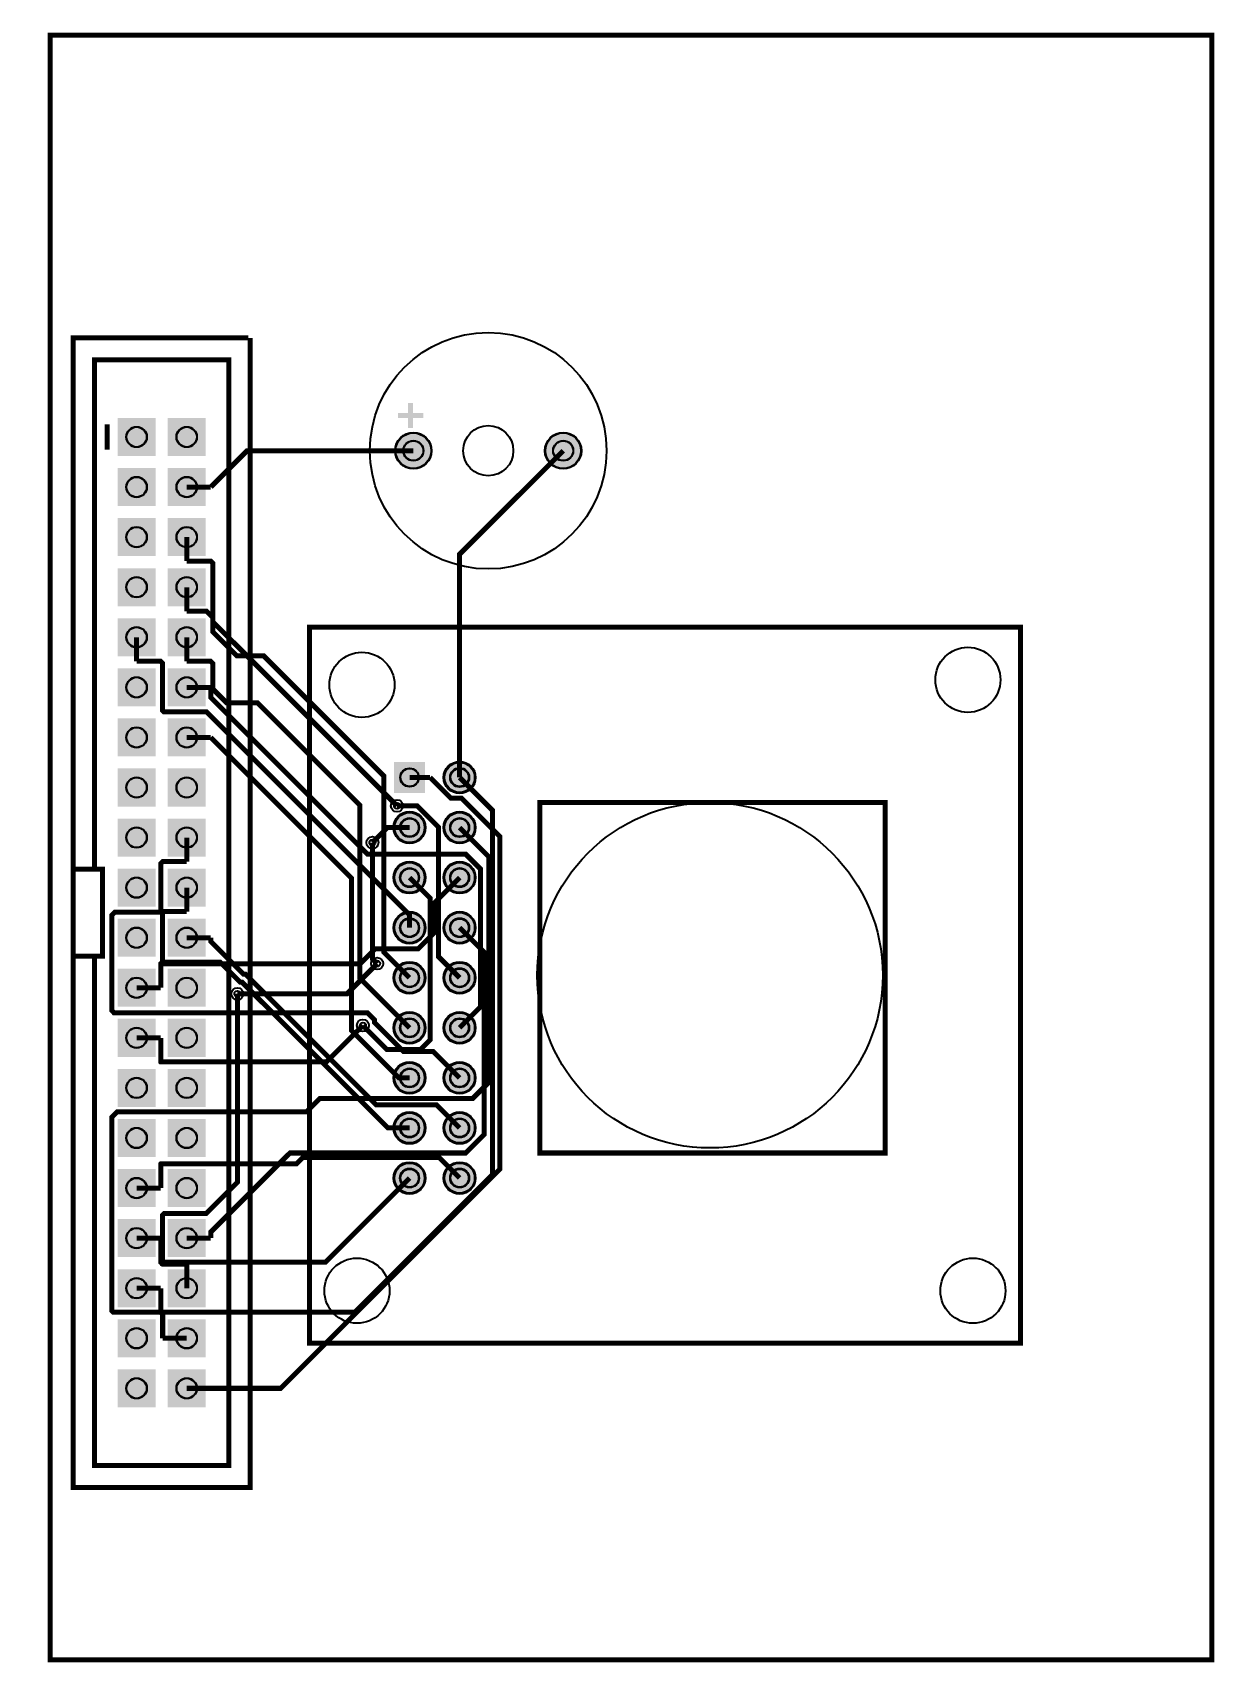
# Model space of a CAD drawing. Header units: millimetres. Extents: x -0.8 to 59.2, y 0 to 82.7.
import ezdxf

# ---------------------------------------------------------------- set-up
doc = ezdxf.new("R2010")
doc.units = ezdxf.units.MM
for name, color, linetype, true_color in [('BoardOutLine', 7, 'Continuous', 0xff00ff), ('BottomLayer', 7, 'Continuous', 0x0000ff), ('BottomSolderMaskLayer', 7, 'Continuous', 0xaa00ff), ('Document', 7, 'Continuous', 0xffffff), ('Hole', 7, 'Continuous', 0x222222), ('Multi-Layer', 7, 'Continuous', 0xc0c0c0), ('TopLayer', 7, 'Continuous', 0xff0000), ('TopSilkLayer', 7, 'Continuous', 0xffcc00), ('TopSolderMaskLayer', 7, 'Continuous', 0x800080)]:
    doc.layers.add(name, color=color, linetype=linetype, true_color=true_color)

msp = doc.modelspace()

# ---------------------------------------------------------------- hatches: boundary and pattern name
at = {"layer": 'BottomSolderMaskLayer'}
for points in [[(5.481, 63.128), (5.481, 61.198), (3.551, 61.198), (3.551, 63.128)], [(8.021, 63.128), (8.021, 61.198), (6.091, 61.198), (6.091, 63.128)], [(17.627, 61.468, 1), (19.477, 61.468, 1)], [(25.227, 61.468, 1), (27.077, 61.468, 1)], [(5.481, 60.588), (5.481, 58.658), (3.551, 58.658), (3.551, 60.588)], [(8.021, 60.588), (8.021, 58.658), (6.091, 58.658), (6.091, 60.588)], [(5.481, 58.048), (5.481, 56.118), (3.551, 56.118), (3.551, 58.048)], [(8.021, 58.048), (8.021, 56.118), (6.091, 56.118), (6.091, 58.048)], [(5.481, 55.508), (5.481, 53.578), (3.551, 53.578), (3.551, 55.508)], [(8.021, 55.508), (8.021, 53.578), (6.091, 53.578), (6.091, 55.508)], [(5.481, 52.968), (5.481, 51.038), (3.551, 51.038), (3.551, 52.968)], [(8.021, 52.968), (8.021, 51.038), (6.091, 51.038), (6.091, 52.968)], [(5.481, 50.428), (5.481, 48.498), (3.551, 48.498), (3.551, 50.428)], [(8.021, 50.428), (8.021, 48.498), (6.091, 48.498), (6.091, 50.428)], [(5.481, 47.888), (5.481, 45.958), (3.551, 45.958), (3.551, 47.888)], [(8.021, 47.888), (8.021, 45.958), (6.091, 45.958), (6.091, 47.888)], [(17.572, 45.679), (19.146, 45.679), (19.146, 44.104), (17.572, 44.104)], [(20.086, 44.891, 1), (21.712, 44.891, 1)], [(5.481, 45.348), (5.481, 43.418), (3.551, 43.418), (3.551, 45.348)], [(8.021, 45.348), (8.021, 43.418), (6.091, 43.418), (6.091, 45.348)], [(17.546, 42.351, 1), (19.172, 42.351, 1)], [(20.086, 42.351, 1), (21.712, 42.351, 1)], [(5.481, 42.808), (5.481, 40.878), (3.551, 40.878), (3.551, 42.808)], [(8.021, 42.808), (8.021, 40.878), (6.091, 40.878), (6.091, 42.808)], [(17.546, 39.811, 1), (19.172, 39.811, 1)], [(20.086, 39.811, 1), (21.712, 39.811, 1)], [(5.481, 40.268), (5.481, 38.338), (3.551, 38.338), (3.551, 40.268)], [(8.021, 40.268), (8.021, 38.338), (6.091, 38.338), (6.091, 40.268)], [(17.546, 37.271, 1), (19.172, 37.271, 1)], [(20.086, 37.271, 1), (21.712, 37.271, 1)], [(5.481, 37.728), (5.481, 35.798), (3.551, 35.798), (3.551, 37.728)], [(8.021, 37.728), (8.021, 35.798), (6.091, 35.798), (6.091, 37.728)], [(5.481, 35.188), (5.481, 33.258), (3.551, 33.258), (3.551, 35.188)], [(8.021, 35.188), (8.021, 33.258), (6.091, 33.258), (6.091, 35.188)], [(17.546, 34.731, 1), (19.172, 34.731, 1)], [(20.086, 34.731, 1), (21.712, 34.731, 1)], [(5.481, 32.648), (5.481, 30.718), (3.551, 30.718), (3.551, 32.648)], [(8.021, 32.648), (8.021, 30.718), (6.091, 30.718), (6.091, 32.648)], [(17.546, 32.191, 1), (19.172, 32.191, 1)], [(20.086, 32.191, 1), (21.712, 32.191, 1)], [(5.481, 30.108), (5.481, 28.178), (3.551, 28.178), (3.551, 30.108)], [(8.021, 30.108), (8.021, 28.178), (6.091, 28.178), (6.091, 30.108)], [(17.546, 29.651, 1), (19.172, 29.651, 1)], [(20.086, 29.651, 1), (21.712, 29.651, 1)], [(5.481, 27.568), (5.481, 25.638), (3.551, 25.638), (3.551, 27.568)], [(8.021, 27.568), (8.021, 25.638), (6.091, 25.638), (6.091, 27.568)], [(17.546, 27.111, 1), (19.172, 27.111, 1)], [(20.086, 27.111, 1), (21.712, 27.111, 1)], [(5.481, 25.028), (5.481, 23.098), (3.551, 23.098), (3.551, 25.028)], [(8.021, 25.028), (8.021, 23.098), (6.091, 23.098), (6.091, 25.028)], [(17.546, 24.571, 1), (19.172, 24.571, 1)], [(20.086, 24.571, 1), (21.712, 24.571, 1)], [(5.481, 22.488), (5.481, 20.558), (3.551, 20.558), (3.551, 22.488)], [(8.021, 22.488), (8.021, 20.558), (6.091, 20.558), (6.091, 22.488)], [(5.481, 19.948), (5.481, 18.018), (3.551, 18.018), (3.551, 19.948)], [(8.021, 19.948), (8.021, 18.018), (6.091, 18.018), (6.091, 19.948)], [(5.481, 17.408), (5.481, 15.478), (3.551, 15.478), (3.551, 17.408)], [(8.021, 17.408), (8.021, 15.478), (6.091, 15.478), (6.091, 17.408)], [(5.481, 14.868), (5.481, 12.938), (3.551, 12.938), (3.551, 14.868)], [(8.021, 14.868), (8.021, 12.938), (6.091, 12.938), (6.091, 14.868)]]:
    msp.add_hatch(color=256, dxfattribs=at).paths.add_polyline_path(points)
at = {"layer": 'Document'}
for points in [[(18.288, 62.738), (18.288, 63.881), (18.542, 63.881), (18.542, 62.611), (18.288, 62.611)], [(17.907, 63.373), (19.05, 63.373), (19.05, 63.119), (17.78, 63.119), (17.78, 63.373)]]:
    msp.add_hatch(color=256, dxfattribs=at).paths.add_polyline_path(points)
at = {"layer": 'Multi-Layer'}
for points in [[(5.456, 63.103), (5.456, 61.223), (3.576, 61.223), (3.576, 63.103)], [(7.996, 63.103), (7.996, 61.223), (6.116, 61.223), (6.116, 63.103)], [(17.652, 61.468, 1), (19.452, 61.468, 1)], [(25.252, 61.468, 1), (27.052, 61.468, 1)], [(5.456, 60.563), (5.456, 58.683), (3.576, 58.683), (3.576, 60.563)], [(7.996, 60.563), (7.996, 58.683), (6.116, 58.683), (6.116, 60.563)], [(5.456, 58.023), (5.456, 56.143), (3.576, 56.143), (3.576, 58.023)], [(7.996, 58.023), (7.996, 56.143), (6.116, 56.143), (6.116, 58.023)], [(5.456, 55.483), (5.456, 53.603), (3.576, 53.603), (3.576, 55.483)], [(7.996, 55.483), (7.996, 53.603), (6.116, 53.603), (6.116, 55.483)], [(5.456, 52.943), (5.456, 51.063), (3.576, 51.063), (3.576, 52.943)], [(7.996, 52.943), (7.996, 51.063), (6.116, 51.063), (6.116, 52.943)], [(5.456, 50.403), (5.456, 48.523), (3.576, 48.523), (3.576, 50.403)], [(7.996, 50.403), (7.996, 48.523), (6.116, 48.523), (6.116, 50.403)], [(5.456, 47.863), (5.456, 45.983), (3.576, 45.983), (3.576, 47.863)], [(7.996, 47.863), (7.996, 45.983), (6.116, 45.983), (6.116, 47.863)], [(17.597, 45.653), (19.121, 45.653), (19.121, 44.129), (17.597, 44.129)], [(20.137, 44.891, 1), (21.661, 44.891, 1)], [(5.456, 45.323), (5.456, 43.443), (3.576, 43.443), (3.576, 45.323)], [(7.996, 45.323), (7.996, 43.443), (6.116, 43.443), (6.116, 45.323)], [(17.597, 42.351, 1), (19.121, 42.351, 1)], [(20.137, 42.351, 1), (21.661, 42.351, 1)], [(5.456, 42.783), (5.456, 40.903), (3.576, 40.903), (3.576, 42.783)], [(7.996, 42.783), (7.996, 40.903), (6.116, 40.903), (6.116, 42.783)], [(17.597, 39.811, 1), (19.121, 39.811, 1)], [(20.137, 39.811, 1), (21.661, 39.811, 1)], [(5.456, 40.243), (5.456, 38.363), (3.576, 38.363), (3.576, 40.243)], [(7.996, 40.243), (7.996, 38.363), (6.116, 38.363), (6.116, 40.243)], [(17.597, 37.271, 1), (19.121, 37.271, 1)], [(20.137, 37.271, 1), (21.661, 37.271, 1)], [(5.456, 37.703), (5.456, 35.823), (3.576, 35.823), (3.576, 37.703)], [(7.996, 37.703), (7.996, 35.823), (6.116, 35.823), (6.116, 37.703)], [(5.456, 35.163), (5.456, 33.283), (3.576, 33.283), (3.576, 35.163)], [(7.996, 35.163), (7.996, 33.283), (6.116, 33.283), (6.116, 35.163)], [(17.597, 34.731, 1), (19.121, 34.731, 1)], [(20.137, 34.731, 1), (21.661, 34.731, 1)], [(5.456, 32.623), (5.456, 30.743), (3.576, 30.743), (3.576, 32.623)], [(7.996, 32.623), (7.996, 30.743), (6.116, 30.743), (6.116, 32.623)], [(17.597, 32.191, 1), (19.121, 32.191, 1)], [(20.137, 32.191, 1), (21.661, 32.191, 1)], [(5.456, 30.083), (5.456, 28.203), (3.576, 28.203), (3.576, 30.083)], [(7.996, 30.083), (7.996, 28.203), (6.116, 28.203), (6.116, 30.083)], [(17.597, 29.651, 1), (19.121, 29.651, 1)], [(20.137, 29.651, 1), (21.661, 29.651, 1)], [(5.456, 27.543), (5.456, 25.663), (3.576, 25.663), (3.576, 27.543)], [(7.996, 27.543), (7.996, 25.663), (6.116, 25.663), (6.116, 27.543)], [(17.597, 27.111, 1), (19.121, 27.111, 1)], [(20.137, 27.111, 1), (21.661, 27.111, 1)], [(5.456, 25.003), (5.456, 23.123), (3.576, 23.123), (3.576, 25.003)], [(7.996, 25.003), (7.996, 23.123), (6.116, 23.123), (6.116, 25.003)], [(17.597, 24.571, 1), (19.121, 24.571, 1)], [(20.137, 24.571, 1), (21.661, 24.571, 1)], [(5.456, 22.463), (5.456, 20.583), (3.576, 20.583), (3.576, 22.463)], [(7.996, 22.463), (7.996, 20.583), (6.116, 20.583), (6.116, 22.463)], [(5.456, 19.923), (5.456, 18.043), (3.576, 18.043), (3.576, 19.923)], [(7.996, 19.923), (7.996, 18.043), (6.116, 18.043), (6.116, 19.923)], [(5.456, 17.383), (5.456, 15.503), (3.576, 15.503), (3.576, 17.383)], [(7.996, 17.383), (7.996, 15.503), (6.116, 15.503), (6.116, 17.383)], [(5.456, 14.843), (5.456, 12.963), (3.576, 12.963), (3.576, 14.843)], [(7.996, 14.843), (7.996, 12.963), (6.116, 12.963), (6.116, 14.843)]]:
    msp.add_hatch(color=256, dxfattribs=at).paths.add_polyline_path(points)
at = {"layer": 'TopSolderMaskLayer'}
for points in [[(5.481, 63.128), (5.481, 61.198), (3.551, 61.198), (3.551, 63.128)], [(8.021, 63.128), (8.021, 61.198), (6.091, 61.198), (6.091, 63.128)], [(17.627, 61.468, 1), (19.477, 61.468, 1)], [(25.227, 61.468, 1), (27.077, 61.468, 1)], [(5.481, 60.588), (5.481, 58.658), (3.551, 58.658), (3.551, 60.588)], [(8.021, 60.588), (8.021, 58.658), (6.091, 58.658), (6.091, 60.588)], [(5.481, 58.048), (5.481, 56.118), (3.551, 56.118), (3.551, 58.048)], [(8.021, 58.048), (8.021, 56.118), (6.091, 56.118), (6.091, 58.048)], [(5.481, 55.508), (5.481, 53.578), (3.551, 53.578), (3.551, 55.508)], [(8.021, 55.508), (8.021, 53.578), (6.091, 53.578), (6.091, 55.508)], [(5.481, 52.968), (5.481, 51.038), (3.551, 51.038), (3.551, 52.968)], [(8.021, 52.968), (8.021, 51.038), (6.091, 51.038), (6.091, 52.968)], [(5.481, 50.428), (5.481, 48.498), (3.551, 48.498), (3.551, 50.428)], [(8.021, 50.428), (8.021, 48.498), (6.091, 48.498), (6.091, 50.428)], [(5.481, 47.888), (5.481, 45.958), (3.551, 45.958), (3.551, 47.888)], [(8.021, 47.888), (8.021, 45.958), (6.091, 45.958), (6.091, 47.888)], [(17.572, 45.679), (19.146, 45.679), (19.146, 44.104), (17.572, 44.104)], [(20.086, 44.891, 1), (21.712, 44.891, 1)], [(5.481, 45.348), (5.481, 43.418), (3.551, 43.418), (3.551, 45.348)], [(8.021, 45.348), (8.021, 43.418), (6.091, 43.418), (6.091, 45.348)], [(17.546, 42.351, 1), (19.172, 42.351, 1)], [(20.086, 42.351, 1), (21.712, 42.351, 1)], [(5.481, 42.808), (5.481, 40.878), (3.551, 40.878), (3.551, 42.808)], [(8.021, 42.808), (8.021, 40.878), (6.091, 40.878), (6.091, 42.808)], [(17.546, 39.811, 1), (19.172, 39.811, 1)], [(20.086, 39.811, 1), (21.712, 39.811, 1)], [(5.481, 40.268), (5.481, 38.338), (3.551, 38.338), (3.551, 40.268)], [(8.021, 40.268), (8.021, 38.338), (6.091, 38.338), (6.091, 40.268)], [(17.546, 37.271, 1), (19.172, 37.271, 1)], [(20.086, 37.271, 1), (21.712, 37.271, 1)], [(5.481, 37.728), (5.481, 35.798), (3.551, 35.798), (3.551, 37.728)], [(8.021, 37.728), (8.021, 35.798), (6.091, 35.798), (6.091, 37.728)], [(5.481, 35.188), (5.481, 33.258), (3.551, 33.258), (3.551, 35.188)], [(8.021, 35.188), (8.021, 33.258), (6.091, 33.258), (6.091, 35.188)], [(17.546, 34.731, 1), (19.172, 34.731, 1)], [(20.086, 34.731, 1), (21.712, 34.731, 1)], [(5.481, 32.648), (5.481, 30.718), (3.551, 30.718), (3.551, 32.648)], [(8.021, 32.648), (8.021, 30.718), (6.091, 30.718), (6.091, 32.648)], [(17.546, 32.191, 1), (19.172, 32.191, 1)], [(20.086, 32.191, 1), (21.712, 32.191, 1)], [(5.481, 30.108), (5.481, 28.178), (3.551, 28.178), (3.551, 30.108)], [(8.021, 30.108), (8.021, 28.178), (6.091, 28.178), (6.091, 30.108)], [(17.546, 29.651, 1), (19.172, 29.651, 1)], [(20.086, 29.651, 1), (21.712, 29.651, 1)], [(5.481, 27.568), (5.481, 25.638), (3.551, 25.638), (3.551, 27.568)], [(8.021, 27.568), (8.021, 25.638), (6.091, 25.638), (6.091, 27.568)], [(17.546, 27.111, 1), (19.172, 27.111, 1)], [(20.086, 27.111, 1), (21.712, 27.111, 1)], [(5.481, 25.028), (5.481, 23.098), (3.551, 23.098), (3.551, 25.028)], [(8.021, 25.028), (8.021, 23.098), (6.091, 23.098), (6.091, 25.028)], [(17.546, 24.571, 1), (19.172, 24.571, 1)], [(20.086, 24.571, 1), (21.712, 24.571, 1)], [(5.481, 22.488), (5.481, 20.558), (3.551, 20.558), (3.551, 22.488)], [(8.021, 22.488), (8.021, 20.558), (6.091, 20.558), (6.091, 22.488)], [(5.481, 19.948), (5.481, 18.018), (3.551, 18.018), (3.551, 19.948)], [(8.021, 19.948), (8.021, 18.018), (6.091, 18.018), (6.091, 19.948)], [(5.481, 17.408), (5.481, 15.478), (3.551, 15.478), (3.551, 17.408)], [(8.021, 17.408), (8.021, 15.478), (6.091, 15.478), (6.091, 17.408)], [(5.481, 14.868), (5.481, 12.938), (3.551, 12.938), (3.551, 14.868)], [(8.021, 14.868), (8.021, 12.938), (6.091, 12.938), (6.091, 14.868)]]:
    msp.add_hatch(color=256, dxfattribs=at).paths.add_polyline_path(points)

# ---------------------------------------------------------------- linework, layer by layer
at = {"layer": 'BoardOutLine', "const_width": 0.254}
msp.add_lwpolyline([(0.127, 70.358), (0.127, 0.127), (59.055, 0.127), (59.055, 82.55), (0.127, 82.55), (0.127, 70.358)], close=True, dxfattribs=at)
at = {"layer": 'BottomLayer', "const_width": 0.254}
for points in [[(18.552, 61.468), (10.12, 61.468), (8.276, 59.623)], [(7.056, 59.623), (8.276, 59.623)], [(7.056, 54.543), (7.056, 53.324)], [(7.056, 53.324), (8.063, 53.324), (8.375, 53.011), (8.375, 52.799), (17.723, 43.451)], [(4.516, 52.003), (4.516, 50.784)], [(18.359, 37.271), (18.359, 37.924), (8.065, 48.218), (5.909, 48.218), (5.835, 48.292), (5.835, 50.684), (5.736, 50.784), (4.516, 50.784)], [(7.056, 49.463), (8.276, 49.463)], [(8.276, 49.463), (8.276, 48.957), (16.233, 40.999), (21.209, 40.999), (21.961, 40.246), (21.961, 33.253), (20.899, 32.191)], [(19.401, 44.891), (20.444, 43.848), (20.987, 43.848), (22.943, 41.892), (22.943, 25.02), (11.826, 13.903), (7.056, 13.903)], [(18.359, 44.891), (19.401, 44.891)], [(20.899, 42.351), (22.383, 40.868), (22.383, 29.426), (21.564, 28.608), (13.816, 28.608), (13.13, 27.923), (3.527, 27.923), (3.265, 27.66), (3.265, 17.836), (3.339, 17.763), (5.737, 17.763), (5.837, 17.663), (5.837, 16.443)], [(18.359, 42.351), (17.243, 42.351), (16.476, 41.584)], [(7.056, 41.843), (7.056, 40.624)], [(20.899, 29.651), (19.557, 30.993), (18.054, 30.993), (16.579, 32.468), (16.579, 32.601), (16.228, 32.953), (3.369, 32.953), (3.265, 33.058), (3.265, 37.91), (3.413, 38.058), (5.663, 38.058), (5.737, 38.132), (5.737, 40.524), (5.837, 40.624), (7.056, 40.624)], [(5.736, 34.223), (5.736, 35.443), (5.737, 35.444), (15.862, 35.444), (16.623, 36.205), (18.797, 36.205), (19.629, 37.037), (19.629, 38.541), (20.899, 39.811)], [(9.625, 33.917), (15.187, 33.917), (16.717, 35.447)], [(4.516, 34.223), (5.736, 34.223)], [(15.994, 32.31), (14.146, 30.463), (5.737, 30.463), (5.736, 30.464), (5.736, 31.683)], [(4.516, 31.683), (5.736, 31.683)], [(5.736, 24.063), (5.736, 25.283), (5.737, 25.284), (12.613, 25.284), (12.95, 25.621), (19.85, 25.621), (20.899, 24.571)], [(4.516, 24.063), (5.736, 24.063)], [(18.359, 24.571), (14.091, 20.303), (5.737, 20.303), (5.736, 20.304), (5.736, 21.523)], [(4.516, 21.523), (5.736, 21.523)], [(7.056, 16.443), (5.837, 16.443)]]:
    msp.add_lwpolyline(points, dxfattribs=at)
at = {"layer": 'BottomSolderMaskLayer'}
for centre, radius in [((4.516, 62.163), 0.522), ((7.056, 62.163), 0.522), ((18.552, 61.468), 0.925), ((26.152, 61.468), 0.925), ((18.552, 61.468), 0.514), ((26.152, 61.468), 0.514), ((4.516, 59.623), 0.522), ((7.056, 59.623), 0.522), ((4.516, 57.083), 0.522), ((7.056, 57.083), 0.522), ((4.516, 54.543), 0.522), ((7.056, 54.543), 0.522), ((4.516, 52.003), 0.522), ((7.056, 52.003), 0.522), ((4.516, 49.463), 0.522), ((7.056, 49.463), 0.522), ((4.516, 46.923), 0.522), ((7.056, 46.923), 0.522), ((20.899, 44.891), 0.813), ((4.516, 44.383), 0.522), ((7.056, 44.383), 0.522), ((18.359, 44.891), 0.472), ((20.899, 44.891), 0.488), ((18.359, 42.351), 0.813), ((20.899, 42.351), 0.813), ((4.516, 41.843), 0.522), ((7.056, 41.843), 0.522), ((18.359, 42.351), 0.488), ((20.899, 42.351), 0.488), ((18.359, 39.811), 0.813), ((20.899, 39.811), 0.813), ((4.516, 39.303), 0.522), ((7.056, 39.303), 0.522), ((18.359, 39.811), 0.488), ((20.899, 39.811), 0.488), ((18.359, 37.271), 0.813), ((20.899, 37.271), 0.813), ((4.516, 36.763), 0.522), ((7.056, 36.763), 0.522), ((18.359, 37.271), 0.488), ((20.899, 37.271), 0.488), ((4.516, 34.223), 0.522), ((7.056, 34.223), 0.522), ((18.359, 34.731), 0.813), ((18.359, 34.731), 0.488), ((20.899, 34.731), 0.813), ((20.899, 34.731), 0.488), ((18.359, 32.191), 0.813), ((18.359, 32.191), 0.488), ((20.899, 32.191), 0.813), ((20.899, 32.191), 0.488), ((4.516, 31.683), 0.522), ((7.056, 31.683), 0.522), ((18.359, 29.651), 0.813), ((18.359, 29.651), 0.488), ((20.899, 29.651), 0.813), ((20.899, 29.651), 0.488), ((4.516, 29.143), 0.522), ((7.056, 29.143), 0.522), ((18.359, 27.111), 0.813), ((18.359, 27.111), 0.488), ((20.899, 27.111), 0.813), ((20.899, 27.111), 0.488), ((4.516, 26.603), 0.522), ((7.056, 26.603), 0.522), ((18.359, 24.571), 0.813), ((18.359, 24.571), 0.488), ((20.899, 24.571), 0.813), ((20.899, 24.571), 0.488), ((4.516, 24.063), 0.522), ((7.056, 24.063), 0.522), ((4.516, 21.523), 0.522), ((7.056, 21.523), 0.522), ((4.516, 18.983), 0.522), ((7.056, 18.983), 0.522), ((4.516, 16.443), 0.522), ((7.056, 16.443), 0.522), ((4.516, 13.903), 0.522), ((7.056, 13.903), 0.522)]:
    msp.add_circle(centre, radius, dxfattribs=at)
at = {"layer": 'Document', "const_width": 0.254}
msp.add_lwpolyline([(2.382, 40.243), (2.382, 66.075), (9.19, 66.075), (9.19, 9.992), (2.382, 9.992), (2.382, 35.823)], dxfattribs=at)
at = {"layer": 'Hole'}
for centre in [(17.723, 43.451), (16.476, 41.584), (16.717, 35.447), (9.625, 33.917), (15.994, 32.31)]:
    msp.add_circle(centre, 0.152, dxfattribs=at)
at = {"layer": 'Multi-Layer'}
for centre, radius in [((4.516, 62.163), 0.508), ((7.056, 62.163), 0.508), ((18.552, 61.468), 0.9), ((26.152, 61.468), 0.9), ((18.552, 61.468), 0.5), ((26.152, 61.468), 0.5), ((4.516, 59.623), 0.508), ((7.056, 59.623), 0.508), ((4.516, 57.083), 0.508), ((7.056, 57.083), 0.508), ((4.516, 54.543), 0.508), ((7.056, 54.543), 0.508), ((4.516, 52.003), 0.508), ((7.056, 52.003), 0.508), ((4.516, 49.463), 0.508), ((7.056, 49.463), 0.508), ((4.516, 46.923), 0.508), ((7.056, 46.923), 0.508), ((20.899, 44.891), 0.762), ((4.516, 44.383), 0.508), ((7.056, 44.383), 0.508), ((18.359, 44.891), 0.457), ((20.899, 44.891), 0.457), ((17.723, 43.451), 0.305), ((18.359, 42.351), 0.762), ((20.899, 42.351), 0.762), ((4.516, 41.843), 0.508), ((7.056, 41.843), 0.508), ((18.359, 42.351), 0.457), ((20.899, 42.351), 0.457), ((16.476, 41.584), 0.305), ((18.359, 39.811), 0.762), ((20.899, 39.811), 0.762), ((4.516, 39.303), 0.508), ((7.056, 39.303), 0.508), ((18.359, 39.811), 0.457), ((20.899, 39.811), 0.457), ((18.359, 37.271), 0.762), ((20.899, 37.271), 0.762), ((4.516, 36.763), 0.508), ((7.056, 36.763), 0.508), ((18.359, 37.271), 0.457), ((20.899, 37.271), 0.457), ((16.717, 35.447), 0.305), ((4.516, 34.223), 0.508), ((7.056, 34.223), 0.508), ((18.359, 34.731), 0.762), ((18.359, 34.731), 0.457), ((20.899, 34.731), 0.762), ((20.899, 34.731), 0.457), ((9.625, 33.917), 0.305), ((15.994, 32.31), 0.305), ((18.359, 32.191), 0.762), ((18.359, 32.191), 0.457), ((20.899, 32.191), 0.762), ((20.899, 32.191), 0.457), ((4.516, 31.683), 0.508), ((7.056, 31.683), 0.508), ((18.359, 29.651), 0.762), ((18.359, 29.651), 0.457), ((20.899, 29.651), 0.762), ((20.899, 29.651), 0.457), ((4.516, 29.143), 0.508), ((7.056, 29.143), 0.508), ((18.359, 27.111), 0.762), ((18.359, 27.111), 0.457), ((20.899, 27.111), 0.762), ((20.899, 27.111), 0.457), ((4.516, 26.603), 0.508), ((7.056, 26.603), 0.508), ((18.359, 24.571), 0.762), ((18.359, 24.571), 0.457), ((20.899, 24.571), 0.762), ((20.899, 24.571), 0.457), ((4.516, 24.063), 0.508), ((7.056, 24.063), 0.508), ((4.516, 21.523), 0.508), ((7.056, 21.523), 0.508), ((4.516, 18.983), 0.508), ((7.056, 18.983), 0.508), ((4.516, 16.443), 0.508), ((7.056, 16.443), 0.508), ((4.516, 13.903), 0.508), ((7.056, 13.903), 0.508)]:
    msp.add_circle(centre, radius, dxfattribs=at)
at = {"layer": 'TopLayer', "const_width": 0.254}
for points in [[(26.152, 61.468), (20.899, 56.215), (20.899, 44.891)], [(7.056, 57.083), (7.056, 55.864)], [(18.359, 34.731), (17.061, 36.029), (17.061, 44.958), (10.955, 51.065), (9.595, 51.065), (8.375, 52.284), (8.375, 55.764), (8.276, 55.864), (7.056, 55.864)], [(7.056, 52.003), (7.056, 50.784)], [(18.359, 32.191), (15.841, 34.709), (15.841, 43.488), (10.66, 48.67), (9.089, 48.67), (8.375, 49.384), (8.375, 50.684), (8.276, 50.784), (7.056, 50.784)], [(7.056, 46.923), (8.276, 46.923)], [(8.276, 46.923), (15.408, 39.79), (15.408, 32.068), (17.825, 29.651), (18.359, 29.651)], [(5.736, 18.983), (5.736, 17.764), (5.737, 17.763), (15.584, 17.763), (22.559, 24.738), (22.559, 43.231), (20.899, 44.891)], [(20.899, 34.731), (19.832, 35.798), (19.832, 42.372), (18.753, 43.451), (17.723, 43.451)], [(16.476, 41.584), (16.476, 35.688), (16.717, 35.447)], [(18.359, 39.811), (19.402, 38.768), (19.402, 31.579), (18.909, 31.086), (17.218, 31.086), (15.994, 32.31)], [(7.056, 39.303), (7.056, 38.084)], [(18.359, 27.111), (17.259, 27.111), (9.868, 34.502), (9.777, 34.502), (8.761, 35.518), (5.909, 35.518), (5.835, 35.592), (5.835, 38.083), (5.837, 38.084), (7.056, 38.084)], [(20.899, 37.271), (22.151, 36.019), (22.151, 26.782), (21.211, 25.841), (12.289, 25.841), (8.276, 21.828), (8.276, 21.523)], [(7.056, 36.763), (8.276, 36.763)], [(20.899, 27.111), (19.729, 28.281), (16.665, 28.281), (10.037, 34.91), (9.946, 34.91), (8.276, 36.58), (8.276, 36.763)], [(9.625, 33.917), (9.625, 24.355), (8.038, 22.769), (5.909, 22.769), (5.835, 22.695), (5.835, 20.204), (5.837, 20.203), (7.056, 20.203)], [(7.056, 21.523), (8.276, 21.523)], [(7.056, 18.983), (7.056, 20.203)], [(4.516, 18.983), (5.736, 18.983)]]:
    msp.add_lwpolyline(points, dxfattribs=at)
at = {"layer": 'TopSilkLayer', "const_width": 0.254}
for points in [[(10.282, 67.192), (10.282, 8.874), (1.29, 8.874), (1.29, 67.192), (10.18, 67.192)], [(3.017, 62.798), (3.017, 61.528)], [(1.29, 40.243), (2.789, 40.243), (2.789, 35.823), (1.29, 35.823)]]:
    msp.add_lwpolyline(points, dxfattribs=at)
for points in [[(13.279, 52.511), (49.347, 52.511), (49.347, 16.189), (13.279, 16.189), (13.279, 52.511)], [(24.963, 43.621), (24.963, 25.841), (42.489, 25.841), (42.489, 43.621), (24.963, 43.621)]]:
    msp.add_lwpolyline(points, close=True, dxfattribs=at)
at = {"layer": 'TopSilkLayer'}
for centre, radius in [((22.352, 61.468), 6), ((22.352, 61.468), 1.27), ((46.68, 49.844), 1.651), ((15.946, 49.59), 1.651), ((33.599, 34.858), 8.763), ((15.692, 18.856), 1.651), ((46.934, 18.856), 1.651)]:
    msp.add_circle(centre, radius, dxfattribs=at)
at = {"layer": 'TopSolderMaskLayer'}
for centre, radius in [((4.516, 62.163), 0.522), ((7.056, 62.163), 0.522), ((18.552, 61.468), 0.925), ((26.152, 61.468), 0.925), ((18.552, 61.468), 0.514), ((26.152, 61.468), 0.514), ((4.516, 59.623), 0.522), ((7.056, 59.623), 0.522), ((4.516, 57.083), 0.522), ((7.056, 57.083), 0.522), ((4.516, 54.543), 0.522), ((7.056, 54.543), 0.522), ((4.516, 52.003), 0.522), ((7.056, 52.003), 0.522), ((4.516, 49.463), 0.522), ((7.056, 49.463), 0.522), ((4.516, 46.923), 0.522), ((7.056, 46.923), 0.522), ((20.899, 44.891), 0.813), ((4.516, 44.383), 0.522), ((7.056, 44.383), 0.522), ((18.359, 44.891), 0.472), ((20.899, 44.891), 0.488), ((18.359, 42.351), 0.813), ((20.899, 42.351), 0.813), ((4.516, 41.843), 0.522), ((7.056, 41.843), 0.522), ((18.359, 42.351), 0.488), ((20.899, 42.351), 0.488), ((18.359, 39.811), 0.813), ((20.899, 39.811), 0.813), ((4.516, 39.303), 0.522), ((7.056, 39.303), 0.522), ((18.359, 39.811), 0.488), ((20.899, 39.811), 0.488), ((18.359, 37.271), 0.813), ((20.899, 37.271), 0.813), ((4.516, 36.763), 0.522), ((7.056, 36.763), 0.522), ((18.359, 37.271), 0.488), ((20.899, 37.271), 0.488), ((4.516, 34.223), 0.522), ((7.056, 34.223), 0.522), ((18.359, 34.731), 0.813), ((18.359, 34.731), 0.488), ((20.899, 34.731), 0.813), ((20.899, 34.731), 0.488), ((18.359, 32.191), 0.813), ((18.359, 32.191), 0.488), ((20.899, 32.191), 0.813), ((20.899, 32.191), 0.488), ((4.516, 31.683), 0.522), ((7.056, 31.683), 0.522), ((18.359, 29.651), 0.813), ((18.359, 29.651), 0.488), ((20.899, 29.651), 0.813), ((20.899, 29.651), 0.488), ((4.516, 29.143), 0.522), ((7.056, 29.143), 0.522), ((18.359, 27.111), 0.813), ((18.359, 27.111), 0.488), ((20.899, 27.111), 0.813), ((20.899, 27.111), 0.488), ((4.516, 26.603), 0.522), ((7.056, 26.603), 0.522), ((18.359, 24.571), 0.813), ((18.359, 24.571), 0.488), ((20.899, 24.571), 0.813), ((20.899, 24.571), 0.488), ((4.516, 24.063), 0.522), ((7.056, 24.063), 0.522), ((4.516, 21.523), 0.522), ((7.056, 21.523), 0.522), ((4.516, 18.983), 0.522), ((7.056, 18.983), 0.522), ((4.516, 16.443), 0.522), ((7.056, 16.443), 0.522), ((4.516, 13.903), 0.522), ((7.056, 13.903), 0.522)]:
    msp.add_circle(centre, radius, dxfattribs=at)

doc.saveas('drawing.dxf')
